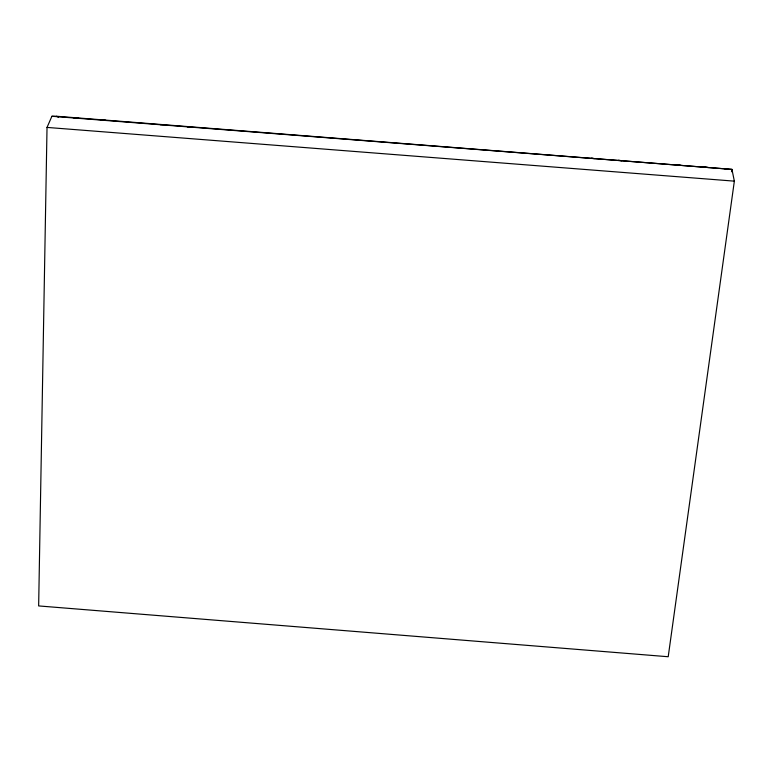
<?xml version="1.0" encoding="UTF-8"?>
<svg xmlns="http://www.w3.org/2000/svg" width="773" height="773" viewBox="0 0 773 773"><rect width="100%" height="100%" fill="white"/><g stroke="black" fill="none" stroke-linecap="round" stroke-linejoin="round"><path stroke-width="1.16" d="M47.027 127.419L38.65 605.926L668.21 656.741L734.35 181.143L731.944 169.384L56.574 116.259L51.907 116.269L47.027 127.419L734.35 181.143M731.616 171.77L731.944 169.384L51.907 116.269M725.258 169.461L727.528 168.669M187.453 126.859L190.313 126.704M160.262 124.733L163.48 124.617M101.147 120.115L105.157 120.057M73.976 117.998L78.344 117.96M704.261 166.852L708.358 167.538M677.283 164.746L681.013 165.403M618.632 160.156L621.569 160.765M591.674 158.059L594.244 158.629M56.574 116.259L58.613 117.341"/></g></svg>
